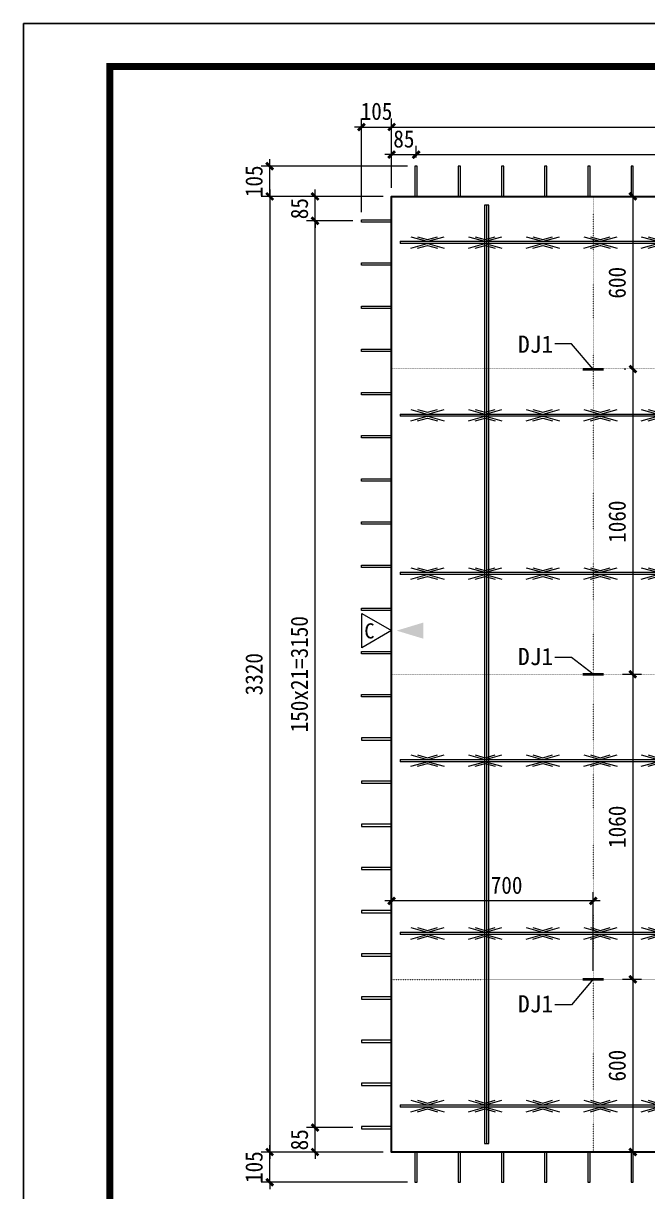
# Model space of a CAD drawing. Header units: millimetres. Extents: x 1735 to 53087, y 855 to 10491.
# Drawn here: x 1735 to 3902, y 5706 to 9765 of the extents above; entities that cross this region are included whole.
import ezdxf
from ezdxf.enums import TextEntityAlignment as Align

# ---------------------------------------------------------------- set-up
doc = ezdxf.new("R2010")
doc.units = ezdxf.units.MM
doc.linetypes.add('DOT', pattern=[0.25, 0, -0.25])
for name, color, linetype in [('ERECTIONMARK', 8, 'Continuous'), ('图框2', 1, 'Continuous'), ('图框线', 7, 'Continuous'), ('桁架', 4, 'Continuous'), ('钢筋', 7, 'Continuous')]:
    doc.layers.add(name, color=color, linetype=linetype)
for name, color, linetype, lineweight in [('YG-标注', 151, 'Continuous', 15), ('YZ-文字', 4, 'Continuous', 13), ('YZ-符号', 96, 'Continuous', 9), ('轮廓线', 2, 'Continuous', 13)]:
    doc.layers.add(name, color=color, linetype=linetype, lineweight=lineweight)
doc.styles.add('YZ-样式 2', font='simhei.ttf', dxfattribs={"width": 0.9})
doc.styles.add('图签-黑体', font='simhei.ttf')
doc.styles.add('黑体', font='simhei.ttf')
doc.dimstyles.new('m_sc-10', dxfattribs={"dimtxt": 65, "dimasz": 30, "dimexe": 20, "dimexo": 30, "dimgap": 20, "dimtad": 1, "dimdec": 0, "dimzin": 1, "dimdsep": 46, "dimtxsty": '黑体', "dimblk": 'ARCHTICK', "dimcen": 250, "dimdle": 10, "dimclrd": 256, "dimclre": 256, "dimclrt": 7, "dimazin": 0, "dimtfac": 1, "dimtdec": 0, "dimtix": 1, "dimtmove": 2, "dimatfit": 2, "dimldrblk": 'ARCHTICK', "dimfxl": 1, "dimlwd": -1, "dimlwe": -1, "dimarcsym": 0})
doc.dimstyles.new('YZ-30', dxfattribs={"dimscale": 30, "dimtxt": 2, "dimasz": 0.8, "dimexe": 1, "dimexo": 1, "dimgap": 0.8, "dimtad": 1, "dimdec": 0, "dimzin": 1, "dimdsep": 46, "dimtxsty": 'YZ-样式 2', "dimblk": 'ARCHTICK', "dimcen": 250, "dimdle": 0.8, "dimclrd": 151, "dimclre": 151, "dimclrt": 7, "dimazin": 0, "dimtfac": 1, "dimtdec": 0, "dimtix": 1, "dimtmove": 2, "dimatfit": 2, "dimldrblk": 'ARCHTICK', "dimfxl": 1, "dimlwd": 9, "dimlwe": 9, "dimarcsym": 0})

# ---------------------------------------------------------------- blocks, each defined once
blk = doc.blocks.new('_ArchTick')
at = {"color": 0, "linetype": 'ByBlock', "const_width": 0.4}
blk.add_lwpolyline([(-0.5, -0.5), (0.5, 0.5)], dxfattribs=at)
blk = doc.blocks.new('*D127')
at = {"layer": 'Defpoints', "color": 0, "ltscale": 30, "transparency": 16777216}
for p in [(3013.1, 9163.4), (2589.8, 5843.4), (3013.1, 5843.4)]:
    blk.add_point(p, dxfattribs=at)
at = {"layer": 'YG-标注', "color": 151, "lineweight": 9, "ltscale": 30, "transparency": 16777216}
for p, q in [((2589.8, 9187.4), (2589.8, 5819.4)), ((2983.1, 9163.4), (2559.8, 9163.4)), ((2983.1, 5843.4), (2559.8, 5843.4))]:
    blk.add_line(p, q, dxfattribs=at)
at = {"layer": 'YG-标注', "color": 151, "lineweight": 9, "ltscale": 30, "transparency": 16777216, "xscale": 24, "yscale": 24, "zscale": 24}
for p, rotation in [((2589.8, 9163.4), 90), ((2589.8, 5843.4), 270)]:
    blk.add_blockref('_ArchTick', p, dxfattribs=dict(at, rotation=rotation))
at = {"layer": 'YG-标注', "color": 7, "lineweight": 9, "ltscale": 30, "transparency": 16777216, "insert": (2535.5, 7503.4), "char_height": 60, "attachment_point": 5, "rotation": 90, "style": 'YZ-样式 2'}
blk.add_mtext('3320', dxfattribs=at)
blk = doc.blocks.new('*D128')
at = {"layer": 'Defpoints', "color": 0, "ltscale": 30, "transparency": 16777216}
for p in [(2589.8, 9268.4), (3098.1, 9268.4), (3013.1, 9163.4)]:
    blk.add_point(p, dxfattribs=at)
at = {"layer": 'YG-标注', "color": 151, "lineweight": 9, "ltscale": 30, "transparency": 16777216}
for p, q in [((3068.1, 9268.4), (2559.8, 9268.4)), ((2589.8, 9268.4), (2589.8, 9292.4)), ((2589.8, 9163.4), (2589.8, 9268.4)), ((2983.1, 9163.4), (2559.8, 9163.4)), ((2589.8, 9163.4), (2589.8, 9139.4))]:
    blk.add_line(p, q, dxfattribs=at)
at = {"layer": 'YG-标注', "color": 151, "lineweight": 9, "ltscale": 30, "transparency": 16777216, "xscale": 24, "yscale": 24, "zscale": 24}
for p, rotation in [((2589.8, 9268.4), 270), ((2589.8, 9163.4), 90)]:
    blk.add_blockref('_ArchTick', p, dxfattribs=dict(at, rotation=rotation))
at = {"layer": 'YG-标注', "color": 7, "lineweight": 9, "ltscale": 30, "transparency": 16777216, "insert": (2535.5, 9215.9), "char_height": 60, "attachment_point": 5, "rotation": 90, "style": 'YZ-样式 2'}
blk.add_mtext('105', dxfattribs=at)
blk = doc.blocks.new('*D129')
at = {"layer": 'Defpoints', "color": 0, "ltscale": 30, "transparency": 16777216}
for p in [(2589.8, 5843.4), (3013.1, 5843.4), (3098.1, 5738.4)]:
    blk.add_point(p, dxfattribs=at)
at = {"layer": 'YG-标注', "color": 151, "lineweight": 9, "ltscale": 30, "transparency": 16777216}
for p, q in [((2589.8, 5843.4), (2589.8, 5867.4)), ((2983.1, 5843.4), (2559.8, 5843.4)), ((2589.8, 5738.4), (2589.8, 5843.4)), ((3068.1, 5738.4), (2559.8, 5738.4)), ((2589.8, 5738.4), (2589.8, 5714.4))]:
    blk.add_line(p, q, dxfattribs=at)
at = {"layer": 'YG-标注', "color": 151, "lineweight": 9, "ltscale": 30, "transparency": 16777216, "xscale": 24, "yscale": 24, "zscale": 24}
for p, rotation in [((2589.8, 5843.4), 270), ((2589.8, 5738.4), 90)]:
    blk.add_blockref('_ArchTick', p, dxfattribs=dict(at, rotation=rotation))
at = {"layer": 'YG-标注', "color": 7, "lineweight": 9, "ltscale": 30, "transparency": 16777216, "insert": (2535.5, 5790.9), "char_height": 60, "attachment_point": 5, "rotation": 90, "style": 'YZ-样式 2'}
blk.add_mtext('105', dxfattribs=at)
blk = doc.blocks.new('*D130')
at = {"layer": 'Defpoints', "color": 0, "ltscale": 30, "transparency": 16777216}
for p in [(2747.1, 9078.4), (2908.1, 9078.4), (2908.1, 5928.4)]:
    blk.add_point(p, dxfattribs=at)
at = {"layer": 'YG-标注', "color": 151, "lineweight": 9, "ltscale": 30, "transparency": 16777216}
for p, q in [((2747.1, 5904.4), (2747.1, 9102.4)), ((2878.1, 9078.4), (2717.1, 9078.4)), ((2878.1, 5928.4), (2717.1, 5928.4))]:
    blk.add_line(p, q, dxfattribs=at)
at = {"layer": 'YG-标注', "color": 151, "lineweight": 9, "ltscale": 30, "transparency": 16777216, "xscale": 24, "yscale": 24, "zscale": 24}
for p, rotation in [((2747.1, 9078.4), 90), ((2747.1, 5928.4), 270)]:
    blk.add_blockref('_ArchTick', p, dxfattribs=dict(at, rotation=rotation))
at = {"layer": 'YG-标注', "color": 7, "lineweight": 9, "ltscale": 30, "transparency": 16777216, "insert": (2692.8, 7503.4), "char_height": 60, "attachment_point": 5, "rotation": 90, "style": 'YZ-样式 2'}
blk.add_mtext('150x21=3150', dxfattribs=at)
blk = doc.blocks.new('*D131')
at = {"layer": 'Defpoints', "color": 0, "ltscale": 30, "transparency": 16777216}
for p in [(2747.1, 9163.4), (3013.1, 9163.4), (2908.1, 9078.4)]:
    blk.add_point(p, dxfattribs=at)
at = {"layer": 'YG-标注', "color": 151, "lineweight": 9, "ltscale": 30, "transparency": 16777216}
for p, q in [((2747.1, 9163.4), (2747.1, 9187.4)), ((2983.1, 9163.4), (2717.1, 9163.4)), ((2747.1, 9078.4), (2747.1, 9163.4)), ((2878.1, 9078.4), (2717.1, 9078.4)), ((2747.1, 9078.4), (2747.1, 9054.4))]:
    blk.add_line(p, q, dxfattribs=at)
at = {"layer": 'YG-标注', "color": 151, "lineweight": 9, "ltscale": 30, "transparency": 16777216, "xscale": 24, "yscale": 24, "zscale": 24}
for p, rotation in [((2747.1, 9163.4), 270), ((2747.1, 9078.4), 90)]:
    blk.add_blockref('_ArchTick', p, dxfattribs=dict(at, rotation=rotation))
at = {"layer": 'YG-标注', "color": 7, "lineweight": 9, "ltscale": 30, "transparency": 16777216, "insert": (2693.1, 9120.9), "char_height": 60, "attachment_point": 5, "rotation": 90, "style": 'YZ-样式 2'}
blk.add_mtext('85', dxfattribs=at)
blk = doc.blocks.new('*D132')
at = {"layer": 'Defpoints', "color": 0, "ltscale": 30, "transparency": 16777216}
for p in [(2747.1, 5928.4), (2908.1, 5928.4), (3013.1, 5843.4)]:
    blk.add_point(p, dxfattribs=at)
at = {"layer": 'YG-标注', "color": 151, "lineweight": 9, "ltscale": 30, "transparency": 16777216}
for p, q in [((2878.1, 5928.4), (2717.1, 5928.4)), ((2747.1, 5928.4), (2747.1, 5952.4)), ((2747.1, 5843.4), (2747.1, 5928.4)), ((2983.1, 5843.4), (2717.1, 5843.4)), ((2747.1, 5843.4), (2747.1, 5819.4))]:
    blk.add_line(p, q, dxfattribs=at)
at = {"layer": 'YG-标注', "color": 151, "lineweight": 9, "ltscale": 30, "transparency": 16777216, "xscale": 24, "yscale": 24, "zscale": 24}
for p, rotation in [((2747.1, 5928.4), 270), ((2747.1, 5843.4), 90)]:
    blk.add_blockref('_ArchTick', p, dxfattribs=dict(at, rotation=rotation))
at = {"layer": 'YG-标注', "color": 7, "lineweight": 9, "ltscale": 30, "transparency": 16777216, "insert": (2693.1, 5885.9), "char_height": 60, "attachment_point": 5, "rotation": 90, "style": 'YZ-样式 2'}
blk.add_mtext('85', dxfattribs=at)
blk = doc.blocks.new('*D133')
at = {"layer": 'Defpoints', "color": 0, "ltscale": 30, "transparency": 16777216}
for p in [(3013.1, 9404.5), (3013.1, 9163.4), (2908.1, 9078.4)]:
    blk.add_point(p, dxfattribs=at)
at = {"layer": 'YG-标注', "color": 151, "lineweight": 9, "ltscale": 30, "transparency": 16777216}
for p, q in [((2908.1, 9108.4), (2908.1, 9434.5)), ((3013.1, 9193.4), (3013.1, 9434.5)), ((2908.1, 9404.5), (2884.1, 9404.5)), ((2908.1, 9404.5), (3013.1, 9404.5)), ((3013.1, 9404.5), (3037.1, 9404.5))]:
    blk.add_line(p, q, dxfattribs=at)
at = {"layer": 'YG-标注', "color": 151, "lineweight": 9, "ltscale": 30, "transparency": 16777216, "xscale": 24, "yscale": 24, "zscale": 24}
blk.add_blockref('_ArchTick', (2908.1, 9404.5), dxfattribs=at)
at = {"layer": 'YG-标注', "color": 151, "lineweight": 9, "ltscale": 30, "transparency": 16777216, "xscale": 24, "yscale": 24, "zscale": 24, "rotation": 180}
blk.add_blockref('_ArchTick', (3013.1, 9404.5), dxfattribs=at)
at = {"layer": 'YG-标注', "color": 7, "ltscale": 30, "transparency": 16777216, "insert": (2960.6, 9458.8), "char_height": 60, "attachment_point": 5, "style": 'YZ-样式 2'}
blk.add_mtext('105', dxfattribs=at)
blk = doc.blocks.new('*D134')
at = {"layer": 'Defpoints', "color": 0, "ltscale": 30, "transparency": 16777216}
for p in [(3098.1, 9308.6), (3098.1, 9268.4), (3013.1, 9163.4)]:
    blk.add_point(p, dxfattribs=at)
at = {"layer": 'YG-标注', "color": 151, "lineweight": 9, "ltscale": 30, "transparency": 16777216}
for p, q in [((3013.1, 9193.4), (3013.1, 9338.6)), ((3098.1, 9298.4), (3098.1, 9338.6)), ((3013.1, 9308.6), (2989.1, 9308.6)), ((3013.1, 9308.6), (3098.1, 9308.6)), ((3098.1, 9308.6), (3122.1, 9308.6))]:
    blk.add_line(p, q, dxfattribs=at)
at = {"layer": 'YG-标注', "color": 151, "lineweight": 9, "ltscale": 30, "transparency": 16777216, "xscale": 24, "yscale": 24, "zscale": 24}
blk.add_blockref('_ArchTick', (3013.1, 9308.6), dxfattribs=at)
at = {"layer": 'YG-标注', "color": 151, "lineweight": 9, "ltscale": 30, "transparency": 16777216, "xscale": 24, "yscale": 24, "zscale": 24, "rotation": 180}
blk.add_blockref('_ArchTick', (3098.1, 9308.6), dxfattribs=at)
at = {"layer": 'YG-标注', "color": 7, "ltscale": 30, "transparency": 16777216, "insert": (3055.6, 9362.6), "char_height": 60, "attachment_point": 5, "style": 'YZ-样式 2'}
blk.add_mtext('85', dxfattribs=at)
blk = doc.blocks.new('*D135')
at = {"layer": 'Defpoints', "color": 0, "ltscale": 30, "transparency": 16777216}
for p in [(6633.1, 9404.5), (3013.1, 9163.4), (6633.1, 9163.4)]:
    blk.add_point(p, dxfattribs=at)
at = {"layer": 'YG-标注', "color": 151, "lineweight": 9, "ltscale": 30, "transparency": 16777216}
for p, q in [((3013.1, 9193.4), (3013.1, 9434.5)), ((6633.1, 9193.4), (6633.1, 9434.5)), ((2989.1, 9404.5), (6657.1, 9404.5))]:
    blk.add_line(p, q, dxfattribs=at)
at = {"layer": 'YG-标注', "color": 151, "lineweight": 9, "ltscale": 30, "transparency": 16777216, "xscale": 24, "yscale": 24, "zscale": 24, "rotation": 180}
blk.add_blockref('_ArchTick', (3013.1, 9404.5), dxfattribs=at)
at = {"layer": 'YG-标注', "color": 151, "lineweight": 9, "ltscale": 30, "transparency": 16777216, "xscale": 24, "yscale": 24, "zscale": 24}
blk.add_blockref('_ArchTick', (6633.1, 9404.5), dxfattribs=at)
at = {"layer": 'YG-标注', "color": 7, "lineweight": 9, "ltscale": 30, "transparency": 16777216, "insert": (4823.1, 9458.8), "char_height": 60, "attachment_point": 5, "style": 'YZ-样式 2'}
blk.add_mtext('3620', dxfattribs=at)
blk = doc.blocks.new('*D138')
at = {"layer": 'Defpoints', "color": 0, "ltscale": 30, "transparency": 16777216}
for p in [(6548.1, 9308.6), (3098.1, 9268.4), (6548.1, 9268.4)]:
    blk.add_point(p, dxfattribs=at)
at = {"layer": 'YG-标注', "color": 151, "lineweight": 9, "ltscale": 30, "transparency": 16777216}
for p, q in [((3098.1, 9298.4), (3098.1, 9338.6)), ((6548.1, 9298.4), (6548.1, 9338.6)), ((3074.1, 9308.6), (6572.1, 9308.6))]:
    blk.add_line(p, q, dxfattribs=at)
at = {"layer": 'YG-标注', "color": 151, "lineweight": 9, "ltscale": 30, "transparency": 16777216, "xscale": 24, "yscale": 24, "zscale": 24, "rotation": 180}
blk.add_blockref('_ArchTick', (3098.1, 9308.6), dxfattribs=at)
at = {"layer": 'YG-标注', "color": 151, "lineweight": 9, "ltscale": 30, "transparency": 16777216, "xscale": 24, "yscale": 24, "zscale": 24}
blk.add_blockref('_ArchTick', (6548.1, 9308.6), dxfattribs=at)
at = {"layer": 'YG-标注', "color": 7, "ltscale": 30, "transparency": 16777216, "insert": (4823.1, 9363), "char_height": 60, "attachment_point": 5, "style": 'YZ-样式 2'}
blk.add_mtext('150x23=3450', dxfattribs=at)
blk = doc.blocks.new('*D139')
at = {"layer": 'Defpoints', "color": 0, "ltscale": 30, "transparency": 16777216}
for p in [(3013.1, 6715.7), (3013.1, 6559.6), (3713.1, 6443.4)]:
    blk.add_point(p, dxfattribs=at)
at = {"layer": 'YG-标注', "color": 151, "lineweight": 9, "ltscale": 30, "transparency": 16777216}
for p, q in [((3013.1, 6589.6), (3013.1, 6745.7)), ((3713.1, 6473.4), (3713.1, 6745.7)), ((3737.1, 6715.7), (2989.1, 6715.7))]:
    blk.add_line(p, q, dxfattribs=at)
at = {"layer": 'YG-标注', "color": 151, "lineweight": 9, "ltscale": 30, "transparency": 16777216, "xscale": 24, "yscale": 24, "zscale": 24, "rotation": 180}
blk.add_blockref('_ArchTick', (3013.1, 6715.7), dxfattribs=at)
at = {"layer": 'YG-标注', "color": 151, "lineweight": 9, "ltscale": 30, "transparency": 16777216, "xscale": 24, "yscale": 24, "zscale": 24}
blk.add_blockref('_ArchTick', (3713.1, 6715.7), dxfattribs=at)
at = {"layer": 'YG-标注', "color": 7, "lineweight": 9, "ltscale": 30, "transparency": 16777216, "insert": (3412.2, 6770), "char_height": 60, "attachment_point": 5, "style": 'YZ-样式 2'}
blk.add_mtext('700', dxfattribs=at)
blk = doc.blocks.new('A$C534605DC')
at = {"layer": '桁架', "color": 4, "lineweight": 9}
for p, q in [((-3560, 4), (-3560, -4)), ((0, -4), (0, 4))]:
    blk.add_line(p, q, dxfattribs=at)
for points in [[(-3560, 4), (0, 4)], [(-3523.2, 20), (-3466.3, 4), (-3464.5, 4), (-3407.6, 20)], [(-3499.7, 20), (-3465.5, 10), (-3465.2, 10), (-3431.1, 20)], [(-3323.2, 20), (-3266.3, 4), (-3264.5, 4), (-3207.6, 20)], [(-3299.7, 20), (-3265.5, 10), (-3265.2, 10), (-3231.1, 20)], [(-3123.2, 20), (-3066.3, 4), (-3064.5, 4), (-3007.6, 20)], [(-3099.7, 20), (-3065.5, 10), (-3065.2, 10), (-3031.1, 20)], [(-2923.2, 20), (-2866.3, 4), (-2864.5, 4), (-2807.6, 20)], [(-2899.7, 20), (-2865.5, 10), (-2865.2, 10), (-2831.1, 20)], [(-2723.2, 20), (-2666.3, 4), (-2664.5, 4), (-2607.6, 20)], [(-2699.7, 20), (-2665.5, 10), (-2665.2, 10), (-2631.1, 20)], [(-2523.2, 20), (-2466.3, 4), (-2464.5, 4), (-2407.6, 20)], [(-2499.7, 20), (-2465.5, 10), (-2465.2, 10), (-2431.1, 20)], [(-2323.2, 20), (-2266.3, 4), (-2264.5, 4), (-2207.6, 20)], [(-2299.7, 20), (-2265.5, 10), (-2265.2, 10), (-2231.1, 20)], [(-2123.2, 20), (-2066.3, 4), (-2064.5, 4), (-2007.6, 20)], [(-2099.7, 20), (-2065.5, 10), (-2065.2, 10), (-2031.1, 20)], [(-1923.2, 20), (-1866.3, 4), (-1864.5, 4), (-1807.6, 20)], [(-1899.7, 20), (-1865.5, 10), (-1865.2, 10), (-1831.1, 20)], [(-1723.2, 20), (-1666.3, 4), (-1664.5, 4), (-1607.6, 20)], [(-1699.7, 20), (-1665.5, 10), (-1665.2, 10), (-1631.1, 20)], [(-1523.2, 20), (-1466.3, 4), (-1464.5, 4), (-1407.6, 20)], [(-1499.7, 20), (-1465.5, 10), (-1465.2, 10), (-1431.1, 20)], [(-1323.2, 20), (-1266.3, 4), (-1264.5, 4), (-1207.6, 20)], [(-1299.7, 20), (-1265.5, 10), (-1265.2, 10), (-1231.1, 20)], [(-1123.2, 20), (-1066.3, 4), (-1064.5, 4), (-1007.6, 20)], [(-1099.7, 20), (-1065.5, 10), (-1065.2, 10), (-1031.1, 20)], [(-922.9, 20), (-866, 4), (-864.1, 4), (-807.3, 20)], [(-899.4, 20), (-865.2, 10), (-864.9, 10), (-830.8, 20)], [(-722.9, 20), (-666, 4), (-664.1, 4), (-607.3, 20)], [(-699.4, 20), (-665.2, 10), (-664.9, 10), (-630.8, 20)], [(-522.9, 20), (-466, 4), (-464.1, 4), (-407.3, 20)], [(-499.4, 20), (-465.2, 10), (-464.9, 10), (-430.8, 20)], [(-322.9, 20), (-266, 4), (-264.1, 4), (-207.3, 20)], [(-299.4, 20), (-265.2, 10), (-264.9, 10), (-230.8, 20)], [(-122.4, 20), (-65.5, 4), (-63.7, 4), (-6.8, 20)], [(-98.9, 20), (-64.8, 10), (-64.4, 10), (-30.3, 20)], [(0, -4), (-3560, -4)], [(-3523.2, -20), (-3466.3, -4), (-3464.5, -4), (-3407.6, -20)], [(-3499.7, -20), (-3465.5, -10), (-3465.2, -10), (-3431.1, -20)], [(-3323.2, -20), (-3266.3, -4), (-3264.5, -4), (-3207.6, -20)], [(-3299.7, -20), (-3265.5, -10), (-3265.2, -10), (-3231.1, -20)], [(-3123.2, -20), (-3066.3, -4), (-3064.5, -4), (-3007.6, -20)], [(-3099.7, -20), (-3065.5, -10), (-3065.2, -10), (-3031.1, -20)], [(-2923.2, -20), (-2866.3, -4), (-2864.5, -4), (-2807.6, -20)], [(-2899.7, -20), (-2865.5, -10), (-2865.2, -10), (-2831.1, -20)], [(-2723.2, -20), (-2666.3, -4), (-2664.5, -4), (-2607.6, -20)], [(-2699.7, -20), (-2665.5, -10), (-2665.2, -10), (-2631.1, -20)], [(-2523.2, -20), (-2466.3, -4), (-2464.5, -4), (-2407.6, -20)], [(-2499.7, -20), (-2465.5, -10), (-2465.2, -10), (-2431.1, -20)], [(-2323.2, -20), (-2266.3, -4), (-2264.5, -4), (-2207.6, -20)], [(-2299.7, -20), (-2265.5, -10), (-2265.2, -10), (-2231.1, -20)], [(-2123.2, -20), (-2066.3, -4), (-2064.5, -4), (-2007.6, -20)], [(-2099.7, -20), (-2065.5, -10), (-2065.2, -10), (-2031.1, -20)], [(-1923.2, -20), (-1866.3, -4), (-1864.5, -4), (-1807.6, -20)], [(-1899.7, -20), (-1865.5, -10), (-1865.2, -10), (-1831.1, -20)], [(-1723.2, -20), (-1666.3, -4), (-1664.5, -4), (-1607.6, -20)], [(-1699.7, -20), (-1665.5, -10), (-1665.2, -10), (-1631.1, -20)], [(-1523.2, -20), (-1466.3, -4), (-1464.5, -4), (-1407.6, -20)], [(-1499.7, -20), (-1465.5, -10), (-1465.2, -10), (-1431.1, -20)], [(-1323.2, -20), (-1266.3, -4), (-1264.5, -4), (-1207.6, -20)], [(-1299.7, -20), (-1265.5, -10), (-1265.2, -10), (-1231.1, -20)], [(-1123.2, -20), (-1066.3, -4), (-1064.5, -4), (-1007.6, -20)], [(-1099.7, -20), (-1065.5, -10), (-1065.2, -10), (-1031.1, -20)], [(-922.9, -20), (-866, -4), (-864.1, -4), (-807.3, -20)], [(-899.4, -20), (-865.2, -10), (-864.9, -10), (-830.8, -20)], [(-722.9, -20), (-666, -4), (-664.1, -4), (-607.3, -20)], [(-699.4, -20), (-665.2, -10), (-664.9, -10), (-630.8, -20)], [(-522.9, -20), (-466, -4), (-464.1, -4), (-407.3, -20)], [(-499.4, -20), (-465.2, -10), (-464.9, -10), (-430.8, -20)], [(-322.9, -20), (-266, -4), (-264.1, -4), (-207.3, -20)], [(-299.4, -20), (-265.2, -10), (-264.9, -10), (-230.8, -20)], [(-122.4, -20), (-65.5, -4), (-63.7, -4), (-6.8, -20)], [(-98.9, -20), (-64.8, -10), (-64.4, -10), (-30.3, -20)]]:
    blk.add_lwpolyline(points, dxfattribs=at)
blk = doc.blocks.new('A$C58884BC7')
at = {"layer": '钢筋', "color": 4, "lineweight": 13}
for points in [[(-7.2, 0), (7.3, 0), (7.3, 3200), (7.3, 3260), (-7.2, 3260)], [(-7.2, 3260), (-7.2, 3260), (-7.2, 0)], [(-0.8, 3260), (-0.8, 3200), (-0.8, 0)]]:
    blk.add_lwpolyline(points, dxfattribs=at)
blk = doc.blocks.new('*D164')
at = {"layer": 'Defpoints', "color": 0, "ltscale": 30, "transparency": 16777216}
for p in [(3950, 9163.4), (3850.4, 8563.4), (3856.1, 8563.4)]:
    blk.add_point(p, dxfattribs=at)
at = {"layer": 'YG-标注', "color": 151, "lineweight": 9, "ltscale": 30, "transparency": 16777216}
for p, q in [((3850.4, 9187.4), (3850.4, 8539.4)), ((3920, 9163.4), (3820.4, 9163.4)), ((3826.1, 8563.4), (3820.4, 8563.4))]:
    blk.add_line(p, q, dxfattribs=at)
at = {"layer": 'YG-标注', "color": 151, "lineweight": 9, "ltscale": 30, "transparency": 16777216, "xscale": 24, "yscale": 24, "zscale": 24}
for p, rotation in [((3850.4, 9163.4), 90), ((3850.4, 8563.4), 270)]:
    blk.add_blockref('_ArchTick', p, dxfattribs=dict(at, rotation=rotation))
at = {"layer": 'YG-标注', "color": 7, "ltscale": 30, "transparency": 16777216, "insert": (3796.1, 8863.4), "char_height": 60, "attachment_point": 5, "rotation": 90, "style": 'YZ-样式 2'}
blk.add_mtext('600', dxfattribs=at)
blk = doc.blocks.new('*D165')
at = {"layer": 'Defpoints', "color": 0, "ltscale": 30, "transparency": 16777216}
for p in [(3856.1, 8563.4), (3784.6, 7503.4), (3850.4, 7503.4)]:
    blk.add_point(p, dxfattribs=at)
at = {"layer": 'YG-标注', "color": 151, "lineweight": 9, "ltscale": 30, "transparency": 16777216}
for p, q in [((3850.4, 8587.4), (3850.4, 7479.4)), ((3826.1, 8563.4), (3820.4, 8563.4)), ((3814.6, 7503.4), (3880.4, 7503.4))]:
    blk.add_line(p, q, dxfattribs=at)
at = {"layer": 'YG-标注', "color": 151, "lineweight": 9, "ltscale": 30, "transparency": 16777216, "xscale": 24, "yscale": 24, "zscale": 24}
for p, rotation in [((3850.4, 8563.4), 90), ((3850.4, 7503.4), 270)]:
    blk.add_blockref('_ArchTick', p, dxfattribs=dict(at, rotation=rotation))
at = {"layer": 'YG-标注', "color": 7, "ltscale": 30, "transparency": 16777216, "insert": (3796.1, 8033.4), "char_height": 60, "attachment_point": 5, "rotation": 90, "style": 'YZ-样式 2'}
blk.add_mtext('1060', dxfattribs=at)
blk = doc.blocks.new('*D166')
at = {"layer": 'Defpoints', "color": 0, "ltscale": 30, "transparency": 16777216}
for p in [(3784.6, 7503.4), (3784.6, 6443.4), (3850.4, 6443.4)]:
    blk.add_point(p, dxfattribs=at)
at = {"layer": 'YG-标注', "color": 151, "lineweight": 9, "ltscale": 30, "transparency": 16777216}
for p, q in [((3850.4, 7527.4), (3850.4, 6419.4)), ((3814.6, 7503.4), (3880.4, 7503.4)), ((3814.6, 6443.4), (3880.4, 6443.4))]:
    blk.add_line(p, q, dxfattribs=at)
at = {"layer": 'YG-标注', "color": 151, "lineweight": 9, "ltscale": 30, "transparency": 16777216, "xscale": 24, "yscale": 24, "zscale": 24}
for p, rotation in [((3850.4, 7503.4), 90), ((3850.4, 6443.4), 270)]:
    blk.add_blockref('_ArchTick', p, dxfattribs=dict(at, rotation=rotation))
at = {"layer": 'YG-标注', "color": 7, "ltscale": 30, "transparency": 16777216, "insert": (3796.1, 6973.4), "char_height": 60, "attachment_point": 5, "rotation": 90, "style": 'YZ-样式 2'}
blk.add_mtext('1060', dxfattribs=at)
blk = doc.blocks.new('*D167')
at = {"layer": 'Defpoints', "color": 0, "ltscale": 30, "transparency": 16777216}
for p in [(3784.6, 6443.4), (3750.1, 5843.4), (3850.4, 5843.4)]:
    blk.add_point(p, dxfattribs=at)
at = {"layer": 'YG-标注', "color": 151, "lineweight": 9, "ltscale": 30, "transparency": 16777216}
for p, q in [((3850.4, 6467.4), (3850.4, 5819.4)), ((3814.6, 6443.4), (3880.4, 6443.4)), ((3780.1, 5843.4), (3880.4, 5843.4))]:
    blk.add_line(p, q, dxfattribs=at)
at = {"layer": 'YG-标注', "color": 151, "lineweight": 9, "ltscale": 30, "transparency": 16777216, "xscale": 24, "yscale": 24, "zscale": 24}
for p, rotation in [((3850.4, 6443.4), 90), ((3850.4, 5843.4), 270)]:
    blk.add_blockref('_ArchTick', p, dxfattribs=dict(at, rotation=rotation))
at = {"layer": 'YG-标注', "color": 7, "ltscale": 30, "transparency": 16777216, "insert": (3796.1, 6143.4), "char_height": 60, "attachment_point": 5, "rotation": 90, "style": 'YZ-样式 2'}
blk.add_mtext('600', dxfattribs=at)

msp = doc.modelspace()

# ---------------------------------------------------------------- hatches: boundary and pattern name
at = {"layer": 'YZ-符号', "lineweight": 15}
msp.add_hatch(color=1, dxfattribs=at).paths.add_polyline_path([(3030.1, 7654.8), (3123.1, 7626.8), (3123.1, 7682.8)])

# ---------------------------------------------------------------- linework, layer by layer
at = {"layer": 'ERECTIONMARK', "color": 3, "lineweight": 40}
for p, q in [((3677.3, 8563.4), (3748.8, 8563.4)), ((3677.3, 8563.4), (3748.8, 8563.4)), ((3677.3, 7503.4), (3748.8, 7503.4)), ((3677.3, 7503.4), (3748.8, 7503.4)), ((3677.3, 6443.4), (3748.8, 6443.4)), ((3677.3, 6443.4), (3748.8, 6443.4))]:
    msp.add_line(p, q, dxfattribs=at)
at = {"layer": 'YZ-符号', "color": 253, "linetype": 'DOT', "lineweight": 13, "ltscale": 5}
for p, q in [((3713.1, 9163.4), (3713.1, 5843.4)), ((6633.1, 8563.8), (3013.1, 8563.8)), ((6633.1, 7502.9), (3013.1, 7502.9)), ((3013.1, 6442.9), (6633.1, 6442.9)), ((6633.1, 6442.9), (3013.1, 6442.9))]:
    msp.add_line(p, q, dxfattribs=at)
at = {"layer": 'YZ-符号', "color": 1, "lineweight": 15}
msp.add_lwpolyline([(3013.1, 7654.8), (2909.7, 7595.1), (2909.7, 7714.5)], close=True, dxfattribs=at)
at = {"layer": '图框2', "color": 1}
msp.add_lwpolyline([(1734.6, 9764.6), (1734.6, 854.6), (14334.6, 854.6), (14334.6, 9764.6)], close=True, dxfattribs=at)
at = {"layer": '图框线', "const_width": 24}
msp.add_lwpolyline([(2034.6, 9614.6), (14184.6, 9614.6), (14184.6, 1004.6), (2034.6, 1004.6)], close=True, dxfattribs=at)
at = {"layer": '轮廓线', "color": 2, "lineweight": 30}
msp.add_lwpolyline([(6633.1, 9163.4), (6633.1, 5843.4), (3013.1, 5843.4), (3013.1, 9163.4)], close=True, dxfattribs=at)
at = {"layer": '钢筋', "color": 5, "lineweight": 13}
for points in [[(3102.1, 9163.4), (3102.1, 9268.4), (3094.1, 9268.4), (3094.1, 9163.4)], [(3252.1, 9163.4), (3252.1, 9268.4), (3244.1, 9268.4), (3244.1, 9163.4)], [(3402.1, 9163.4), (3402.1, 9268.4), (3394.1, 9268.4), (3394.1, 9163.4)], [(3552.1, 9163.4), (3552.1, 9268.4), (3544.1, 9268.4), (3544.1, 9163.4)], [(3702.1, 9163.4), (3702.1, 9268.4), (3694.1, 9268.4), (3694.1, 9163.4)], [(3852.1, 9163.4), (3852.1, 9268.4), (3844.1, 9268.4), (3844.1, 9163.4)], [(3094.1, 5843.4), (3094.1, 5738.4), (3102.1, 5738.4), (3102.1, 5843.4)], [(3244.1, 5843.4), (3244.1, 5738.4), (3252.1, 5738.4), (3252.1, 5843.4)], [(3394.1, 5843.4), (3394.1, 5738.4), (3402.1, 5738.4), (3402.1, 5843.4)], [(3544.1, 5843.4), (3544.1, 5738.4), (3552.1, 5738.4), (3552.1, 5843.4)], [(3694.1, 5843.4), (3694.1, 5738.4), (3702.1, 5738.4), (3702.1, 5843.4)], [(3844.1, 5843.4), (3844.1, 5738.4), (3852.1, 5738.4), (3852.1, 5843.4)]]:
    msp.add_lwpolyline(points, dxfattribs=at)
at = {"layer": '钢筋', "color": 1, "lineweight": 13}
for points in [[(3013.1, 9074.4), (2908.1, 9074.4), (2908.1, 9082.4), (3013.1, 9082.4)], [(3013.1, 8924.4), (2908.1, 8924.4), (2908.1, 8932.4), (3013.1, 8932.4)], [(3013.1, 8774.4), (2908.1, 8774.4), (2908.1, 8782.4), (3013.1, 8782.4)], [(3013.1, 8624.4), (2908.1, 8624.4), (2908.1, 8632.4), (3013.1, 8632.4)], [(3013.1, 8474.4), (2908.1, 8474.4), (2908.1, 8482.4), (3013.1, 8482.4)], [(3013.1, 8324.4), (2908.1, 8324.4), (2908.1, 8332.4), (3013.1, 8332.4)], [(3013.1, 8174.4), (2908.1, 8174.4), (2908.1, 8182.4), (3013.1, 8182.4)], [(3013.1, 8024.4), (2908.1, 8024.4), (2908.1, 8032.4), (3013.1, 8032.4)], [(3013.1, 7874.4), (2908.1, 7874.4), (2908.1, 7882.4), (3013.1, 7882.4)], [(3013.1, 7724.4), (2908.1, 7724.4), (2908.1, 7732.4), (3013.1, 7732.4)], [(3013.1, 7574.4), (2908.1, 7574.4), (2908.1, 7582.4), (3013.1, 7582.4)], [(3013.1, 7424.4), (2908.1, 7424.4), (2908.1, 7432.4), (3013.1, 7432.4)], [(3013.1, 7282.4), (2908.1, 7282.4), (2908.1, 7274.4), (3013.1, 7274.4)], [(3013.1, 7132.4), (2908.1, 7132.4), (2908.1, 7124.4), (3013.1, 7124.4)], [(3013.1, 6982.4), (2908.1, 6982.4), (2908.1, 6974.4), (3013.1, 6974.4)], [(3013.1, 6832.4), (2908.1, 6832.4), (2908.1, 6824.4), (3013.1, 6824.4)], [(3013.1, 6682.4), (2908.1, 6682.4), (2908.1, 6674.4), (3013.1, 6674.4)], [(3013.1, 6532.4), (2908.1, 6532.4), (2908.1, 6524.4), (3013.1, 6524.4)], [(3013.1, 6382.4), (2908.1, 6382.4), (2908.1, 6374.4), (3013.1, 6374.4)], [(3013.1, 6232.4), (2908.1, 6232.4), (2908.1, 6224.4), (3013.1, 6224.4)], [(3013.1, 6082.4), (2908.1, 6082.4), (2908.1, 6074.4), (3013.1, 6074.4)], [(3013.1, 5932.4), (2908.1, 5932.4), (2908.1, 5924.4), (3013.1, 5924.4)]]:
    msp.add_lwpolyline(points, dxfattribs=at)

# ---------------------------------------------------------------- block references
at = {"layer": 'YG-标注', "color": 0, "ltscale": 30}
msp.add_blockref('A$C58884BC7', (3342.8, 5873.4), dxfattribs=at)
at = {"layer": '钢筋', "color": 0, "ltscale": 30}
for p in [(6603.1, 9003.4), (6603.1, 8403.4), (6603.1, 7853.4), (6603.1, 7203.4), (6603.1, 6603.4), (6603.1, 6003.4)]:
    msp.add_blockref('A$C534605DC', p, dxfattribs=at)

# ---------------------------------------------------------------- texts
at = {"layer": 'YZ-文字', "style": '黑体'}
for p in [(3451.7, 8650), (3451.7, 7565), (3451.7, 6358.3), (3451.7, 6358.3)]:
    msp.add_text('DJ1', height=60, dxfattribs=at).set_placement(p, align=Align.MIDDLE_LEFT)
at = {"layer": 'YZ-符号', "color": 1, "lineweight": 15, "style": '图签-黑体'}
msp.add_text('C', height=52.5, dxfattribs=at).set_placement((2918.3, 7627.7))

# ---------------------------------------------------------------- dimensions: what is measured, and where the dimension line sits
at = {"layer": 'YG-标注', "color": 0, "ltscale": 30}
for base, p1, p2, picture, middle in [((3013.1, 9404.5), (2908.1, 9078.4), (3013.1, 9163.4), '*D133', (2960.6, 9458.8)), ((3098.1, 9308.6), (3013.1, 9163.4), (3098.1, 9268.4), '*D134', (3055.6, 9362.6))]:
    dim = msp.add_linear_dim(base=base, p1=p1, p2=p2, dimstyle='YZ-30', dxfattribs=at)
    dim.commit()
    dim.dimension.update_dxf_attribs({"geometry": picture, "text_midpoint": middle})
at = {"layer": 'YG-标注', "color": 0, "lineweight": 9, "ltscale": 30}
dim = msp.add_linear_dim(base=(6633.1, 9404.5), p1=(3013.1, 9163.4), p2=(6633.1, 9163.4), dimstyle='YZ-30', dxfattribs=at)
dim.commit()
dim.dimension.update_dxf_attribs({"geometry": '*D135', "text_midpoint": (4823.1, 9458.8)})
at = {"layer": 'YG-标注', "color": 0, "ltscale": 30}
dim = msp.add_linear_dim(base=(6548.1, 9308.6), p1=(3098.1, 9268.4), p2=(6548.1, 9268.4), text='150x23=<>', dimstyle='YZ-30', dxfattribs=at)
dim.commit()
dim.dimension.update_dxf_attribs({"geometry": '*D138', "text_midpoint": (4823.1, 9363)})
at = {"layer": 'YG-标注', "color": 0, "lineweight": 9, "ltscale": 30}
for base, p1, p2, angle, picture, middle in [((2589.8, 9268.4), (3013.1, 9163.4), (3098.1, 9268.4), 90, '*D128', (2535.5, 9215.9)), ((2589.8, 5843.4), (3013.1, 9163.4), (3013.1, 5843.4), 270, '*D127', (2535.5, 7503.4)), ((2747.1, 9163.4), (2908.1, 9078.4), (3013.1, 9163.4), 90, '*D131', (2693.1, 9120.9)), ((2747.1, 5928.4), (3013.1, 5843.4), (2908.1, 5928.4), 90, '*D132', (2693.1, 5885.9)), ((2589.8, 5843.4), (3098.1, 5738.4), (3013.1, 5843.4), 90, '*D129', (2535.5, 5790.9))]:
    dim = msp.add_linear_dim(base=base, p1=p1, p2=p2, angle=angle, dimstyle='YZ-30', dxfattribs=at)
    dim.commit()
    dim.dimension.update_dxf_attribs({"geometry": picture, "text_midpoint": middle})
at = {"layer": 'YG-标注', "color": 0, "ltscale": 30}
for base, p1, p2, picture, middle in [((3850.4, 8563.4), (3950, 9163.4), (3856.1, 8563.4), '*D164', (3796.1, 8863.4)), ((3850.4, 7503.4), (3856.1, 8563.4), (3784.6, 7503.4), '*D165', (3796.1, 8033.4)), ((3850.4, 6443.4), (3784.6, 7503.4), (3784.6, 6443.4), '*D166', (3796.1, 6973.4)), ((3850.4, 5843.4), (3784.6, 6443.4), (3750.1, 5843.4), '*D167', (3796.1, 6143.4))]:
    dim = msp.add_linear_dim(base=base, p1=p1, p2=p2, angle=90, dimstyle='YZ-30', dxfattribs=at)
    dim.commit()
    dim.dimension.update_dxf_attribs({"geometry": picture, "text_midpoint": middle})
at = {"layer": 'YG-标注', "color": 0, "lineweight": 9, "ltscale": 30}
dim = msp.add_linear_dim(base=(2747.1, 9078.4), p1=(2908.1, 5928.4), p2=(2908.1, 9078.4), angle=90, text='150x21=<>', dimstyle='YZ-30', dxfattribs=at)
dim.commit()
dim.dimension.update_dxf_attribs({"geometry": '*D130', "text_midpoint": (2692.8, 7503.4)})
dim = msp.add_linear_dim(base=(3013.1, 6715.7), p1=(3713.1, 6443.4), p2=(3013.1, 6559.6), dimstyle='YZ-30', dxfattribs=at)
dim.commit()
dim.dimension.update_dxf_attribs({"geometry": '*D139', "text_midpoint": (3412.2, 6770), "dimtype": 160})

# ---------------------------------------------------------------- leaders
at = {"layer": 'YZ-符号', "lineweight": 13}
for points in [[(3713.1, 8563.4), (3637.4, 8651.7), (3579.8, 8651.7)], [(3713.1, 8563.4), (3637.4, 8651.7), (3579.8, 8651.7)], [(3713.1, 7503.4), (3637.4, 7561.6), (3579.8, 7561.6)], [(3713.1, 6443.4), (3637.4, 6355), (3579.8, 6355)]]:
    msp.add_leader(points, dimstyle='m_sc-10', override={"dimasz": 5, "dimldrblk": 'Dot'}, dxfattribs=at)

doc.saveas('drawing.dxf')
